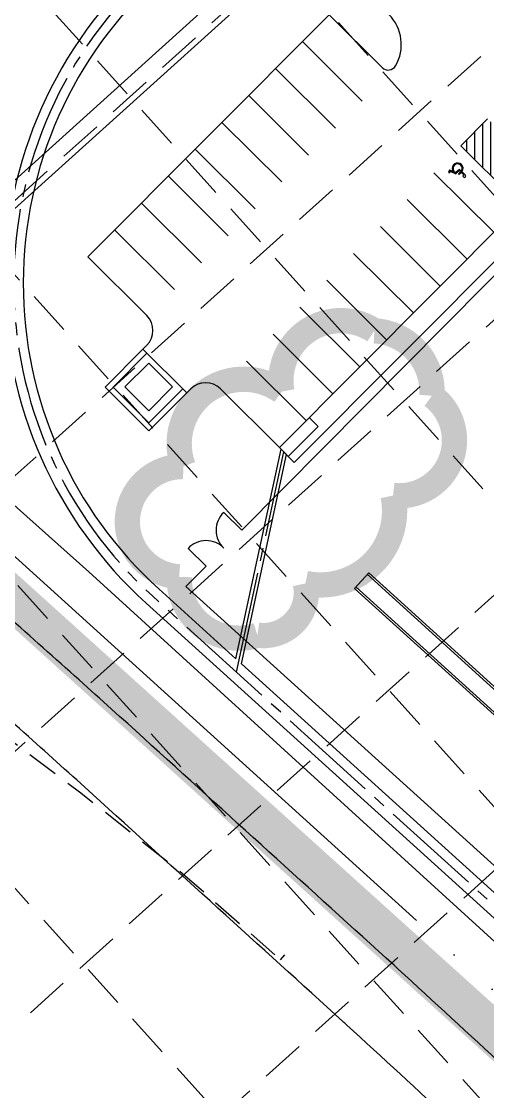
# Model space of a CAD drawing. Header units: inches. Extents: x 5194 to 8721, y 2249 to 5862.
# Drawn here: x 6668.5 to 6778.9, y 3386.6 to 3640.2 of the extents above; entities that cross this region are included whole.
import ezdxf

# ---------------------------------------------------------------- set-up
doc = ezdxf.new("R2010")
doc.units = ezdxf.units.IN
doc.header["$LTSCALE"] = 60
doc.header["$MEASUREMENT"] = 0
for name, pattern in [('03139 BASE$0$PL2', [2.85, 2.25, -0.2, 0, -0.2, 0, -0.2]), ('03139 TOPO$0$PL2', [2.85, 2.25, -0.2, 0, -0.2, 0, -0.2]), ('DASHED2', [0.375, 0.25, -0.125]), ('HIDDEN', [0.375, 0.25, -0.125]), ('HIDDEN2', [0.1875, 0.125, -0.0625]), ('SCENT', [0.55, 0.4, -0.05, 0.05, -0.05])]:
    doc.linetypes.add(name, pattern=pattern)
for name, color, linetype in [('03139 BASE$0$AS-FENCE', 7, 'FENCELINE1'), ('03139 BASE$0$AS-FIELD-LINE', 7, 'Continuous'), ('03139 BASE$0$AS-GATE', 7, 'Continuous'), ('03139 BASE$0$CCURB', 7, 'Continuous'), ('03139 BASE$0$CSTRIPE', 8, 'Continuous'), ('03139 BASE$0$CWALK', 7, 'Continuous'), ('03139 BASE$0$HC', 7, 'Continuous'), ('03139 BASE$0$NEW-ROW', 7, '03139 BASE$0$PL2'), ('03139 BASE$0$pinlet', 7, 'Continuous'), ('03139 TOPO$0$BNDRY65', 7, '03139 TOPO$0$PL2'), ('03139 TOPO$0$EP', 7, 'Continuous'), ('BASE', 7, 'Continuous'), ('CSAWCUT', 7, 'HIDDEN2'), ('grid', 254, 'HIDDEN'), ('LIMITS OF DISTURBANCE', 1, 'Continuous'), ('Pstm', 7, 'Continuous'), ('pstmcl', 8, 'SCENT')]:
    doc.layers.add(name, color=color, linetype=linetype)
doc.linetypes.add('FENCELINE1', pattern='A,0.25,-0.1,[133,ltypeshp.shx,S=0.1,R=0,X=-0.1,Y=0],-0.1,1', length=1.45)

# ---------------------------------------------------------------- blocks, each defined once
blk = doc.blocks.new('03139 BASE$0$HC2')
at = {"layer": '03139 BASE$0$HC', "linetype": 'Continuous'}
for p, q in [((-0.0103, 0.0149), (-0.0099, 0.0094)), ((-0.0091, 0.0429), (-0.005, -0.0054)), ((-0.003, 0.0356), (-0.0014, 0.0163)), ((-0.0014, 0.0163), (0.0154, 0.0163)), ((0, 0), (-0.0009, 0.0109)), ((-0.0009, 0.0109), (0.0154, 0.0109)), ((0, 0), (0.0272, 0)), ((0.0154, 0.0109), (0.0154, 0.0163)), ((0.042, -0.035), (0.0272, 0)), ((-0.005, -0.0054), (0.0236, -0.0054)), ((0.0391, -0.0421), (0.0236, -0.0054)), ((0.0294, -0.0283), (0.026, -0.0202)), ((0.0391, -0.0421), (0.0554, -0.0352)), ((0.042, -0.035), (0.0533, -0.0302)), ((0.0554, -0.0352), (0.0533, -0.0302))]:
    blk.add_line(p, q, dxfattribs=at)
for centre, radius, start, end in [((-0.0009, -0.0163), 0.0326, 106.7285, 338.4897), ((-0.0009, -0.0163), 0.0272, 109.1687, 351.8427), ((-0.0009, 0.0435), 0.00816, 255.546, 184.6199)]:
    blk.add_arc(centre, radius, start, end, dxfattribs=at)

msp = doc.modelspace()

# ---------------------------------------------------------------- hatches: boundary and pattern name
at = {"layer": '03139 BASE$0$CSTRIPE'}
h = msp.add_hatch(dxfattribs=at)
h.set_pattern_fill('ANSI31', color=256, scale=15, angle=45, style=0)
h.set_pattern_definition([(90, (5.278, 6.0542), (-1.875, 6e-11), [])])
h.paths.add_polyline_path([(6793.09, 3603.04), (6778.92, 3617.15), (6772.57, 3610.77), (6786.74, 3596.66)])

# ---------------------------------------------------------------- linework, layer by layer
at = {"layer": '03139 BASE$0$AS-FENCE', "ltscale": 0.25}
for p, q in [((6712.21, 3511.14), (6707.42, 3506.34)), ((6707.42, 3506.34), (7289.64, 2978.85))]:
    msp.add_line(p, q, dxfattribs=at)
msp.add_lwpolyline([(6807.38, 3607.15), (6720.68, 3519.64)], dxfattribs=at)
at = {"layer": '03139 BASE$0$AS-FIELD-LINE'}
for p, q in [((6747.39, 3505.87), (6750.75, 3509.58)), ((6846.65, 3421.86), (6750.41, 3509.21)), ((6847.01, 3422.21), (6750.75, 3509.58)), ((6843.65, 3418.5), (6747.39, 3505.87)), ((6843.98, 3418.87), (6747.72, 3506.24))]:
    msp.add_line(p, q, dxfattribs=at)
at = {"layer": '03139 BASE$0$AS-GATE'}
for p, q in [((6720.68, 3519.64), (6716.42, 3523.87)), ((6712.21, 3511.14), (6707.95, 3515.36))]:
    msp.add_line(p, q, dxfattribs=at)
for centre, start, end in [((6720.49, 3519.66), 134.1272, 226.3711), ((6712.21, 3511.3), 44.1219, 136.3658)]:
    msp.add_arc(centre, 5.89, start, end, dxfattribs=at)
at = {"layer": '03139 BASE$0$CCURB'}
for p, q in [((6719.97, 3650.55), (6633.09, 3572.16)), ((6684.23, 3584.43), (6741.39, 3641.82)), ((6753.97, 3629.3), (6741.39, 3641.82)), ((6729.58, 3539.27), (6786.74, 3596.66)), ((6698.17, 3570.55), (6684.23, 3584.43)), ((6697.24, 3562.54), (6698.18, 3563.48)), ((6697.24, 3562.54), (6698.19, 3561.6)), ((6706.69, 3553.13), (6707.63, 3552.19)), ((6707.63, 3552.19), (6708.57, 3553.13)), ((6729.58, 3539.27), (6715.64, 3553.15))]:
    msp.add_line(p, q, dxfattribs=at)
for points in [[(6697.24, 3562.54), (6688.3, 3553.56), (6698.69, 3543.21), (6707.63, 3552.19)], [(6698.19, 3561.6), (6690.19, 3553.57), (6698.69, 3545.1), (6706.69, 3553.13)]]:
    msp.add_lwpolyline(points, dxfattribs=at)
for centre, radius, start, end in [((6748.48, 3634.77), 10, 329.5937, 45.1162), ((6755.38, 3630.72), 2, 225.1162, 329.5937), ((6694.64, 3567.01), 5, 315.1162, 45.1162), ((6712.12, 3549.61), 5, 45.1162, 135.1162)]:
    msp.add_arc(centre, radius, start, end, dxfattribs=at)
at = {"layer": '03139 BASE$0$CSTRIPE'}
for p, q in [((6749.21, 3621.33), (6735.04, 3635.45)), ((6742.86, 3614.96), (6728.69, 3629.07)), ((6736.51, 3608.58), (6722.34, 3622.69)), ((6772.57, 3610.77), (6778.92, 3617.15)), ((6730.16, 3602.2), (6715.99, 3616.32)), ((6723.81, 3595.83), (6709.64, 3609.94)), ((6786.74, 3596.66), (6772.57, 3610.77)), ((6780.39, 3590.28), (6766.22, 3604.4)), ((6717.46, 3589.45), (6703.29, 3603.56)), ((6711.11, 3583.07), (6696.93, 3597.19)), ((6774.04, 3583.91), (6759.87, 3598.02)), ((6767.69, 3577.53), (6753.51, 3591.64)), ((6704.75, 3576.7), (6690.58, 3590.81)), ((6761.33, 3571.15), (6747.16, 3585.27)), ((6754.98, 3564.78), (6740.81, 3578.89)), ((6748.63, 3558.4), (6734.46, 3572.51)), ((6742.28, 3552.02), (6728.11, 3566.14)), ((6735.93, 3545.65), (6721.76, 3559.76))]:
    msp.add_line(p, q, dxfattribs=at)
at = {"layer": '03139 BASE$0$CWALK'}
for p, q in [((6723.32, 3646.84), (6624.13, 3557.33)), ((6733.12, 3535.74), (6786.05, 3588.88)), ((6698.19, 3561.6), (6706.69, 3553.13)), ((6733.12, 3535.74), (6729.58, 3539.27))]:
    msp.add_line(p, q, dxfattribs=at)
at = {"layer": '03139 BASE$0$CWALK', "color": 7}
msp.add_lwpolyline([(6692.97, 3553.62), (6698.62, 3559.28), (6704.29, 3553.64), (6698.64, 3547.97)], close=True, dxfattribs=at)
at = {"layer": '03139 BASE$0$NEW-ROW'}
msp.add_line((6684.41, 3509.77), (7399.76, 2858.28), dxfattribs=at)
msp.add_arc((5580.44, 2297.61), 1639.54, 47.67441, 58.67853, dxfattribs=at)
at = {"layer": '03139 BASE$0$pinlet', "color": 5}
for p, q in [((6738.76, 3544.24), (6736.64, 3546.35)), ((6731.7, 3537.15), (6738.76, 3544.24)), ((6731.7, 3537.15), (6729.58, 3539.27))]:
    msp.add_line(p, q, dxfattribs=at)
at = {"layer": '03139 TOPO$0$BNDRY65'}
msp.add_line((7396.43, 2852.41), (6655.56, 3523.64), dxfattribs=at)
at = {"layer": '03139 TOPO$0$EP'}
for points in [[(5687.67, 4400.98, 0.000003), (5652.93, 4443.58, 0.000043)], [(7204.27, 3007.81, 0.000243), (7181.73, 3028.42, 0.000296), (7150.52, 3056.92, -0.00041), (7128, 3077.47, -0.004199), (7103.53, 3100.24, 0.003877), (7077.04, 3124.92, 0.000923), (7043.5, 3155.57, -0.00088), (7008.33, 3187.69, -0.000069), (6985.98, 3208.19, 0.000089), (6968.68, 3224.05, 0.000232), (6927.29, 3261.96, 0.00109), (6918.45, 3270.01, 0.00059), (6910.01, 3277.64, 0.000232), (6888.55, 3297, 0.000043), (6872, 3311.91, -0.000028), (6846.61, 3334.77, -0.000123), (6815.92, 3362.44, -0.000213), (6798.25, 3378.39, -0.003652), (6782.99, 3392.37, 0.0022), (6757.74, 3415.65, 0.000865), (6756.75, 3416.56, 0.000015), (6697.47, 3470.35, 0.001749), (6682.12, 3484.18, 0.000792), (6648.06, 3514.56)], [(7192.11, 2994.53, 0.000243), (7169.58, 3015.14, 0.000296), (7138.39, 3043.61, -0.00041), (7115.85, 3064.19, -0.004199), (7091.16, 3087.17, 0.003877), (7064.87, 3111.65, 0.000923), (7031.38, 3142.25, -0.00088), (6996.16, 3174.43, -0.000069), (6973.81, 3194.92, 0.000089), (6956.52, 3210.78, 0.000232), (6915.14, 3248.68, 0.00109), (6906.36, 3256.67, 0.00059), (6897.95, 3264.28, 0.000232), (6876.5, 3283.62, 0.000043), (6859.95, 3298.53, -0.000028), (6834.57, 3321.4, -0.000123), (6803.86, 3349.07, -0.000213), (6786.18, 3365.03, -0.003652), (6770.73, 3379.19, 0.0022), (6745.6, 3402.37, 0.000865), (6744.65, 3403.23, 0.000015), (6685.37, 3457.02, 0.001749), (6670.12, 3470.77, 0.000792), (6636.1, 3501.11, 0.000792)]]:
    msp.add_lwpolyline(points, format="xyb", dxfattribs=at)
at = {"layer": 'BASE', "color": 170, "const_width": 6}
msp.add_lwpolyline([(6756.52, 3527.88, 0.520567), (6756.52, 3527.88, 0.765195), (6765.74, 3551.55, 0.417879), (6752.1, 3566.92, 0.6649), (6730.18, 3552.51, 0.744833), (6706.81, 3534.77, 0.975642), (6705.86, 3508.6, 0.520567), (6724.4, 3494.78, 0.520567), (6735.75, 3507.04, 0.540264), (6756.52, 3527.88)], format="xyb", close=True, dxfattribs=at)
at = {"layer": 'CSAWCUT'}
msp.add_line((6729.89, 3417.87), (6730.88, 3419), dxfattribs=at)
at = {"layer": 'CSAWCUT', "flags": 128}
msp.add_lwpolyline([(6661.52, 3473.27), (6682.55, 3457.39), (6706.66, 3438.32), (6729.89, 3417.87)], dxfattribs=at)
at = {"layer": 'grid', "color": 252, "linetype": 'HIDDEN', "lineweight": 0, "ltscale": 0.7}
for p, q in [((5626.31, 4880.52), (7639.3, 2645.46)), ((5590.26, 4848.05), (7603.25, 2612.99)), ((5554.21, 4815.58), (7567.2, 2580.52)), ((5518.73, 4782.17), (7531.72, 2547.1)), ((5482.68, 4749.7), (7495.67, 2514.64)), ((7739.59, 4563.93), (6477.7, 3427.42)), ((7772.06, 4527.88), (6510.17, 3391.37)), ((7804.53, 4491.83), (6542.64, 3355.33)), ((7837, 4455.78), (6575.11, 3319.28)), ((7869.46, 4419.73), (6607.57, 3283.23))]:
    msp.add_line(p, q, dxfattribs=at)
at = {"layer": 'LIMITS OF DISTURBANCE', "linetype": 'DASHED2', "ltscale": 3, "const_width": 10}
msp.add_lwpolyline([(7505.68, 4717.09), (8058.75, 4090.97), (7756.43, 3819.92), (8025.65, 3521.38), (7769.19, 3372.63), (7805.09, 3052.3), (7689, 2984.44), (7563.37, 3133.81), (7398.86, 2841.9), (7303.85, 2927.6), (7279.28, 2933.88), (7266.47, 2961.51), (6650.27, 3517.99), (6376.58, 3695.68), (6145.64, 3844.41), (6034.75, 3953.51), (5925.75, 4098.42), (5695.43, 4406.84), (5633.91, 4484.32), (5666.64, 4511.04), (5687.4, 4483.91), (5709.83, 4451.88), (5865.78, 4538.26), (5790.02, 4632.34)], dxfattribs=at)
at = {"layer": 'Pstm', "color": 5}
for p, q in [((6719.29, 3489.17), (6730.01, 3538.84)), ((6720.58, 3488.01), (6731.27, 3537.58)), ((6719.29, 3489.17), (6701.01, 3505.74)), ((7041.86, 3190.85), (6697.99, 3502.4)), ((6921.79, 3305.71), (6720.58, 3488.01))]:
    msp.add_line(p, q, dxfattribs=at)
for radius in [102.25, 97.75]:
    msp.add_arc((6766.64, 3578.18), radius, 132.0636, 227.8235, dxfattribs=at)
at = {"layer": 'pstmcl', "color": 5}
for p, q in [((6719.39, 3486.05), (6730.64, 3538.21)), ((7043.37, 3192.52), (6699.5, 3504.07))]:
    msp.add_line(p, q, dxfattribs=at)
msp.add_arc((6766.64, 3578.18), 100, 132.0636, 227.8235, dxfattribs=at)

# ---------------------------------------------------------------- block references
at = {"layer": '03139 BASE$0$CWALK', "xscale": 40.00000000000016, "yscale": 40, "zscale": 40, "rotation": 222.0635973777781}
msp.add_blockref('03139 BASE$0$HC2', (6772.22, 3604.88), dxfattribs=at)

doc.saveas('drawing.dxf')
